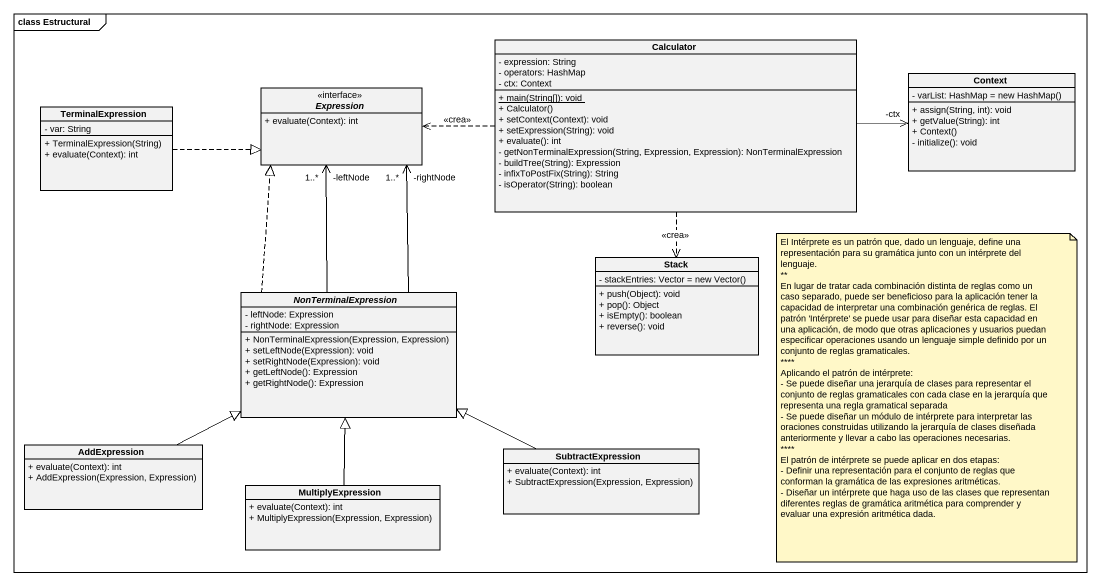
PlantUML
@startuml
mainframe class Estructural
hide circle
hide empty members
skinparam classAttributeIconSize 0
class Calculator {
  - expression: String
  - operators: HashMap
  - ctx: Context
  {static} + main(String[]): void
  + Calculator()
  + setContext(Context): void
  + setExpression(String): void
  + evaluate(): int
  - getNonTerminalExpression(String, Expression, Expression): NonTerminalExpression
  - buildTree(String): Expression
  - infixToPostFix(String): String
  - isOperator(String): boolean
}
class Context {
  {field} - varList: HashMap = new HashMap()
  + assign(String, int): void
  + getValue(String): int
  + Context()
  - initialize(): void
}
class TerminalExpression {
  - var: String
  + TerminalExpression(String)
  + evaluate(Context): int
}
interface Expression <<interface>> {
  + evaluate(Context): int
}
class "Stack" as Stack_ {
  {field} - stackEntries: Vector = new Vector()
  + push(Object): void
  + pop(): Object
  + isEmpty(): boolean
  + reverse(): void
}
abstract class NonTerminalExpression {
  - leftNode: Expression
  - rightNode: Expression
  + NonTerminalExpression(Expression, Expression)
  + setLeftNode(Expression): void
  + setRightNode(Expression): void
  + getLeftNode(): Expression
  + getRightNode(): Expression
}
class AddExpression {
  + evaluate(Context): int
  + AddExpression(Expression, Expression)
}
class SubtractExpression {
  + evaluate(Context): int
  + SubtractExpression(Expression, Expression)
}
class MultiplyExpression {
  + evaluate(Context): int
  + MultiplyExpression(Expression, Expression)
}
Calculator -right-> "-ctx" Context
Calculator .left.> Expression : <<crea>>
Calculator ..> Stack_ : <<crea>>
TerminalExpression .right.|> Expression
NonTerminalExpression -up-> "-leftNode\n1..*" Expression
NonTerminalExpression -up-> "-rightNode\n1..*" Expression
NonTerminalExpression .up.|> Expression
AddExpression -right-|> NonTerminalExpression
SubtractExpression -left-|> NonTerminalExpression
MultiplyExpression -up-|> NonTerminalExpression
note as N1
  El Intérprete es un patrón que, dado un lenguaje, define una representación para su gramática junto con un intérprete del lenguaje.
  **
  En lugar de tratar cada combinación distinta de reglas como un caso separado, puede ser beneficioso para la aplicación tener la capacidad de interpretar una combinación genérica de reglas. El patrón 'Intérprete' se puede usar para diseñar esta capacidad en una aplicación, de modo que otras aplicaciones y usuarios puedan especificar operaciones usando un lenguaje simple definido por un conjunto de reglas gramaticales.
  ~**~**
  Aplicando el patrón de intérprete:
  - Se puede diseñar una jerarquía de clases para representar el conjunto de reglas gramaticales con cada clase en la jerarquía que representa una regla gramatical separada
  - Se puede diseñar un módulo de intérprete para interpretar las oraciones construidas utilizando la jerarquía de clases diseñada anteriormente y llevar a cabo las operaciones necesarias.
  ~**~**
  El patrón de intérprete se puede aplicar en dos etapas:
  - Definir una representación para el conjunto de reglas que conforman la gramática de las expresiones aritméticas.
  - Diseñar un intérprete que haga uso de las clases que representan diferentes reglas de gramática aritmética para comprender y evaluar una expresión aritmética dada.
end note
@enduml
